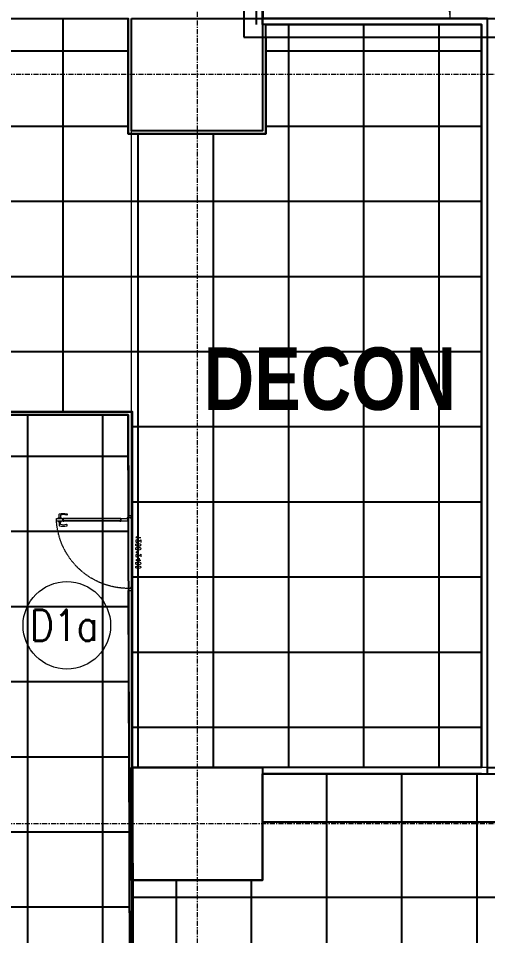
# Model space of a CAD drawing. Extents: x -15449 to 568150, y -1239737 to 53667.
# Drawn here: x 294070 to 301578, y -279593 to -264902 of the extents above; entities that cross this region are included whole.
import ezdxf
from ezdxf.enums import TextEntityAlignment as Align

# ---------------------------------------------------------------- set-up
doc = ezdxf.new("R2010")
doc.units = 0
doc.header["$LTSCALE"] = 8
for name, pattern in [('188K-SM-03-F10-ARCH-PA-Y2257103$0$AP5A-SM-03-F20-ARCH-PA-Y2230801+Y2230803$0$ALL-PA-TXT-Y2221201$0$DASHED', [19.05, 12.7, -6.35]), ('HIDDEN', [0.375, 0.25, -0.125]), ('IDA - Grid Line', [3500, 2000, -500, 500, -500])]:
    doc.linetypes.add(name, pattern=pattern)
doc.layers.get('0').update_dxf_attribs({"color": 1, "linetype": 'CONTINUOUS'})
for name, color, linetype in [('000_CTCI_CSA', 7, 'CONTINUOUS'), ('3', 3, 'CONTINUOUS'), ('Ceiling FL+3000', 6, 'CONTINUOUS'), ('Ceiling FL+5000', 150, 'CONTINUOUS')]:
    doc.layers.add(name, color=color, linetype=linetype)
doc.layers.add('A-_ANOTGRID_E', color=7, linetype='CONTINUOUS', lineweight=9)
doc.layers.add('Block - Cargo Lift_dwg', color=7, linetype='CONTINUOUS', lineweight=9, true_color=0x767676)
doc.styles.add('188K-SM-03-F10-ARCH-PA-Y2257103$0$AP5A-SM-03-F20-ARCH-PA-Y2230801+Y2230803$0$ALL-PA-TXT-Y2221201$0$Standard', font='txt.shx', dxfattribs={"bigfont": 'chineset.shx'})
doc.styles.add('188K-SM-03-F10-ARCH-PA-Y2257103$0$Standard', font='txt.shx', dxfattribs={"bigfont": 'chineset.shx'})
doc.styles.add('Site Area', font='arial.ttf', dxfattribs={"width": 0.8})

# ---------------------------------------------------------------- blocks, each defined once
blk = doc.blocks.new('column grid')
at = {"color": 252, "elevation": 0}
for points in [[(-2854.4, -70338.8), (-754.4, -70338.8), (-754.4, -72138.8), (-2854.4, -72138.8)], [(-2854.4, -82338.8), (-754.4, -82338.8), (-754.4, -84138.8), (-2854.4, -84138.8)]]:
    blk.add_lwpolyline(points, close=True, dxfattribs=at)
at = {"layer": 'A-_ANOTGRID_E', "color": 8, "linetype": 'IDA - Grid Line', "ltscale": 0.005, "true_color": 0x808080}
for p, q in [((-1804.4, 9427, 0), (-1804.4, -120414.2, 0)), ((29680.4, -71238.8, 0), (-104784.6, -71238.8, 0)), ((29680.4, -83238.8, 0), (-104784.6, -83238.8, 0))]:
    blk.add_line(p, q, dxfattribs=at)
blk = doc.blocks.new('CTCI_Building Footprint and Grid')
at = {"layer": '000_CTCI_CSA', "color": 8}
for p, q in [((1986897, -900373, 0), (1986897, -936373, 0)), ((1986597, -900673, 0), (1986597, -936673, 0))]:
    blk.add_line(p, q, dxfattribs=at)
at = {"layer": '000_CTCI_CSA', "color": 252}
for p, q in [((1986897, -936373, 0), (1996497, -936373, 0)), ((1986597, -936673, 0), (1996197, -936673, 0))]:
    blk.add_line(p, q, dxfattribs=at)
at = {"color": 252}
blk.add_blockref('column grid', (1987651, -866033, 0), dxfattribs=at)
blk = doc.blocks.new('188K-SM-03-F10-ARCH-PA-Y2257103$0$AP5A-SM-03-F20-ARCH-PA-Y2230801+Y2230803$0$把手GMT水平鎖')
blk.add_lwpolyline([(24, 8), (-24, 8), (-24, 0), (24, 0)], close=True)
blk.add_lwpolyline([(-11, 0), (-11, -40), (-10, -54, 0.327495), (-4, -62, 0.089847), (104, -64, 1.144881), (99, -45, -0.137079), (16, -45, -0.349357), (11, -40), (11, 0)], format="xyb")
blk = doc.blocks.new('188K-SM-03-F10-ARCH-PA-Y2257103$0$單開庫板門-1200x2400(水平把手)')
at = {"ltscale": 0.1}
for p, q in [((26008.6, -11403.6), (26004.5, -11403.6)), ((26004.5, -11403.6), (26004.5, -11414.1)), ((26004.5, -11414.1), (26004.5, -11415.3)), ((26004.5, -11414.1), (26008.6, -11414.1)), ((26008.6, -11414), (26004.6, -11414)), ((26004.6, -11414.3), (26004.6, -11414.2)), ((26004.6, -11415.3), (26004.6, -11414.5)), ((26004.7, -11414.1), (26006.5, -11414.1)), ((26005.1, -11414.4), (26004.7, -11414.4)), ((26004.7, -11414.5), (26005.1, -11414.5)), ((26004.7, -11414.5), (26004.7, -11506)), ((26004.7, -11506), (26004.7, -11414.5)), ((26004.7, -11414.5), (26004.7, -11414.5)), ((26005.2, -11414.4), (26005.2, -11414.4)), ((26006.5, -11414.1), (26006.6, -11414.1)), ((26006.6, -11414.1), (26006.6, -11414.1)), ((26006.6, -11414.1), (26008.4, -11414.1)), ((26008.4, -11414.4), (26008, -11414.4)), ((26008, -11414.4), (26008, -11414.4)), ((26008, -11414.5), (26008.4, -11414.5)), ((26008.4, -11506), (26008.4, -11414.5)), ((26008.4, -11414.5), (26008.4, -11414.5)), ((26008.4, -11414.5), (26008.4, -11506)), ((26008.5, -11414.2), (26008.5, -11414.3)), ((26008.5, -11414.5), (26008.5, -11415.3)), ((26008.6, -11414.1), (26008.6, -11403.6)), ((26008.6, -11415.3), (26008.6, -11414.1)), ((26004.5, -11415.4), (26004.6, -11415.5)), ((26004.7, -11415.4), (26004.7, -11415.3)), ((26008.4, -11415.3), (26008.4, -11415.4)), ((26008.5, -11415.5), (26008.6, -11415.4)), ((26008.3, -11517.5), (26003.6, -11517.5)), ((26003.6, -11517.5), (26003.6, -11517.7)), ((26008.6, -11506.4), (26004.5, -11506.4)), ((26004.5, -11506.4), (26004.5, -11518)), ((26004.7, -11506), (26004.7, -11506)), ((26008.3, -11517.7), (26008.3, -11517.5)), ((26008.4, -11506), (26008.4, -11506)), ((26008.6, -11518), (26008.6, -11506.4)), ((25999.5, -11519.7), (25999.5, -11523.2)), ((26002.5, -11519.1), (26000, -11519.1)), ((26000, -11523.7), (26002.4, -11523.7)), ((26002.4, -11523.7), (26004.1, -11522.6)), ((26002.9, -11518.5), (26002.6, -11518.5)), ((26002.6, -11518.5), (26002.6, -11521)), ((26002.6, -11521.9), (26002.6, -11519.3)), ((26002.6, -11521), (26002.9, -11521)), ((26003.4, -11521.9), (26002.6, -11521.9)), ((26002.9, -11521), (26002.9, -11518.5)), ((26003.3, -11522.2), (26003.3, -11522)), ((26003.3, -11522), (26003.4, -11522)), ((26004, -11522.2), (26003.3, -11522.2)), ((26003.6, -11517.7), (26008.3, -11517.7)), ((26004.1, -11521.9), (26003.9, -11521.9)), ((26003.9, -11522), (26004, -11522)), ((26004, -11522), (26004, -11522.2)), ((26004.2, -11522.4), (26004.2, -11521.9)), ((26004.5, -11518), (26008.6, -11518)), ((26114.8, -11521.9), (26115.1, -11521.9)), ((26114.8, -11522.4), (26114.8, -11521.9)), ((26114.9, -11522), (26114.9, -11522.2)), ((26115.1, -11522), (26114.9, -11522)), ((26114.9, -11522.2), (26115.7, -11522.2)), ((26116.6, -11523.7), (26114.9, -11522.6)), ((26115.5, -11521.9), (26116.3, -11521.9)), ((26115.7, -11522), (26115.5, -11522)), ((26115.7, -11522.2), (26115.7, -11522)), ((26116.3, -11521.9), (26116.3, -11519.3)), ((26116.5, -11519.1), (26119, -11519.1)), ((26119, -11523.7), (26116.6, -11523.7)), ((26119.5, -11519.7), (26119.5, -11523.2))]:
    blk.add_line(p, q, dxfattribs=at)
blk.add_lwpolyline([(26006.6, -11506.4), (26006.5, -11506.3), (26004.7, -11506.3, -0.414214), (26004.6, -11506.3), (26004.6, -11506.1, -0.414214), (26004.7, -11506.1), (26005.1, -11506.1, 0.414214), (26005.2, -11506.1), (26005.2, -11506, 0.414214), (26005.1, -11506), (26004.7, -11506, -0.414214), (26004.6, -11506), (26004.6, -11505.2, -0.414214), (26004.7, -11505.2), (26004.7, -11505.2, 0.414214), (26004.7, -11505.2), (26004.7, -11505, 0.72636), (26004.6, -11505), (26004.5, -11505.1, 0.158507), (26004.5, -11505.2), (26004.5, -11506.4, 0.414214), (26004.6, -11506.5), (26008.6, -11506.5, 0.414214), (26008.6, -11506.4), (26008.6, -11505.2, 0.158507), (26008.6, -11505.1), (26008.5, -11505, 0.72636), (26008.4, -11505), (26008.4, -11505.2, 0.414214), (26008.5, -11505.2, -0.414214), (26008.5, -11505.2), (26008.5, -11506, -0.414214), (26008.4, -11506), (26008, -11506, 0.414214), (26008, -11506), (26008, -11506.1, 0.414214), (26008, -11506.1), (26008.4, -11506.1, -0.414214), (26008.5, -11506.1), (26008.5, -11506.3, -0.414214), (26008.4, -11506.3), (26006.6, -11506.3)], format="xyb", close=True, dxfattribs=at)
for points in [[(25999.5, -11518.9), (25999.5, -11523.9)], [(26119.5, -11518.9), (26119.5, -11523.9)]]:
    blk.add_lwpolyline(points)
for centre, radius, start, end in [((26004.6, -11414.1), 0.0313, 90, 180), ((26004.7, -11414.2), 0.0313, 90, 180), ((26004.7, -11414.3), 0.0313, 180, 270), ((26004.7, -11414.5), 0.0313, 90, 180), ((26005.1, -11414.4), 0.0313, 270, 0), ((26005.1, -11414.4), 0.0313, 0, 90), ((26008, -11414.4), 0.0313, 90, 180), ((26008, -11414.4), 0.0313, 180, 270), ((26008.4, -11414.2), 0.0313, 360, 90), ((26008.4, -11414.3), 0.0313, 270, 0), ((26008.4, -11414.5), 0.0313, 0, 90), ((26008.6, -11414.1), 0.0313, 360, 90), ((26004.6, -11415.3), 0.0313, 180, 216.0274), ((26004.7, -11415.3), 0.0209, 180, 270), ((26004.7, -11415.4), 0.0313, 216.0274, 360), ((26004.7, -11415.3), 0.0209, 360, 90), ((26008.5, -11415.3), 0.0209, 90, 180), ((26008.5, -11415.4), 0.0313, 180, 323.9726), ((26008.5, -11415.3), 0.0209, 270, 360), ((26008.6, -11415.3), 0.0313, 323.9726, 360)]:
    blk.add_arc(centre, radius, start, end, dxfattribs=at)
at = {"linetype": '188K-SM-03-F10-ARCH-PA-Y2257103$0$AP5A-SM-03-F20-ARCH-PA-Y2230801+Y2230803$0$ALL-PA-TXT-Y2221201$0$DASHED', "ltscale": 0.01}
blk.add_arc((26001.1, -11518.7), 115.3, 359.8531, 85.8135, dxfattribs=at)
at = {"ltscale": 0.1, "extrusion": (0, 0, -1)}
blk.add_ellipse((26003.1, -11517.9), major_axis=(-0.516, 0.516), ratio=1, start_param=5.497787, end_param=11.780972, dxfattribs=at)
at = {"ltscale": 0.1}
for centre, major_axis, start_param, end_param in [((26000, -11519.7), (0.369, -0.369), 2.356194, 3.926991), ((26000, -11523.2), (-0.369, -0.369), 5.497787, 7.068583), ((26002.5, -11519.3), (0.111, -0.111), 7.068583, 8.63938), ((26003.4, -11521.9), (-0.0369, -0.0369), 0.785398, 3.926991), ((26003.9, -11521.9), (-0.0369, -0.0369), 3.926991, 7.068583), ((26004.1, -11521.9), (0.0369, -0.0369), 7.068583, 8.63938), ((26003.9, -11522.4), (0.221, -0.221), 6.162283, 7.068583), ((26114.8, -11521.9), (-0.0369, -0.0369), -2.356194, -0.785398), ((26115.1, -11522.4), (-0.221, -0.221), -0.785398, 0.120903), ((26115.1, -11521.9), (0.0369, -0.0369), -0.785398, 2.356194), ((26115.5, -11521.9), (0.0369, -0.0369), 2.356194, 5.497787), ((26116.5, -11519.3), (-0.111, -0.111), -2.356194, -0.785398), ((26119, -11519.7), (-0.369, -0.369), 2.356194, 3.926991), ((26119, -11523.2), (0.369, -0.369), -0.785398, 0.785398)]:
    blk.add_ellipse(centre, major_axis=major_axis, ratio=1, start_param=start_param, end_param=end_param, dxfattribs=at)
at = {"ltscale": 5}
for p, xscale, yscale, zscale, rotation in [((26003.6, -11408.9), 0.1058823529319317, 0.1058823529319317, 0.1058823529319317, 270), ((26009.5, -11408.9), -0.1058823529319317, 0.1058823529396357, 0.1058823529411765, 90)]:
    blk.add_blockref('188K-SM-03-F10-ARCH-PA-Y2257103$0$AP5A-SM-03-F20-ARCH-PA-Y2230801+Y2230803$0$把手GMT水平鎖', p, dxfattribs=dict(at, xscale=xscale, yscale=yscale, zscale=zscale, rotation=rotation))
at = {"color": 8, "ltscale": 0.1, "style": '188K-SM-03-F10-ARCH-PA-Y2257103$0$AP5A-SM-03-F20-ARCH-PA-Y2230801+Y2230803$0$ALL-PA-TXT-Y2221201$0$Standard', "width": 0.85}
blk.add_text('1200*2400', height=8, dxfattribs=at).set_placement((26058.4, -11534.4), align=Align.MIDDLE_CENTER)

msp = doc.modelspace()

# ---------------------------------------------------------------- hatches: boundary and pattern name
at = {"layer": '3'}
h = msp.add_hatch(dxfattribs=at)
h.set_pattern_fill('ANSI37', color=6, scale=379, angle=225)
h.set_pattern_definition([(270, (-115550, 10136.2), (1203.325, -1e-13), []), (0, (-115550, 10136.2), (3e-13, 1203.325), [])])
h.paths.add_polyline_path([(301478.0108, -264999.023), (298029.8661, -264999.023), (298029.6422, -265201.0888), (298028.2113, -266752.1719), (295827.8523, -266752.1719), (295828.3145, -264902.5509), (288428.3145, -264902.1718), (288428.3145, -266752.1709), (286277.9334, -266752.1718), (286277.9354, -271202.1709), (295894.7047, -271203.8161), (295894.7047, -276902.2586), (301478.0066, -276902.1709)])
h.paths.add_polyline_path([(293628.3171, -259602.1718), (286278.3145, -259602.1718), (286278.3145, -264852.1718), (293628.3171, -264852.1718)])
h = msp.add_hatch(dxfattribs=at)
h.set_pattern_fill('ANSI37', color=6, scale=379, angle=225)
h.set_pattern_definition([(270, (-125770.3, 15838), (1203.325, -1e-13), []), (0, (-125770.3, 15838), (3e-13, 1203.325), [])])
h.paths.add_polyline_path([(307328.3113, -278702.089), (305494.7049, -278702.1709), (305494.7049, -277003.4574), (297978.3145, -277002.1709), (297978.3145, -278702.1709), (295899.9948, -278702.1072), (295929.9928, -288908.1914), (297978.3145, -288902.1709), (297978.3145, -290702.1709), (297978.048, -290902.0991), (305483.8309, -290897.1206), (305478.3145, -288902.1709), (307328.3113, -288902.1709)])
at = {"layer": 'Ceiling FL+5000'}
h = msp.add_hatch(dxfattribs=at)
h.set_pattern_fill('ANSI37', color=256, scale=379, angle=225)
h.set_pattern_definition([(270, (-191924.1, 87879.6), (1203.325, -1e-13), []), (0, (-191924.1, 87879.6), (3e-13, 1203.325), [])])
h.paths.add_polyline_path([(286227.9329, -236052.1709), (276328.3145, -236052.1709), (276328.3145, -231052.1709), (274228.3145, -231052.1709), (274228.3145, -228852.1709), (276328.3145, -228852.1709), (276328.3145, -218752.1709), (274228.3145, -218752.1709), (274228.3145, -216852.1709), (276328.3145, -216852.1709), (276328.3145, -206752.1709), (274228.3145, -206752.1709), (274228.3145, -205002.5644), (264428.3145, -205002.5644), (264428.3145, -206752.8143), (262228.3145, -206752.8143), (262228.3145, -205002.5644), (252428.3145, -205002.5644), (252428.3145, -206752.7469), (250228.3145, -206752.7469), (250228.3145, -205002.5644), (240428.3145, -205002.5644), (240428.3145, -206752.1709), (238228.3145, -206752.1709), (238228.3145, -205002.1718), (230228.3145, -205002.1718), (230228.3145, -228852.1709), (240428.3145, -228852.1709), (240428.3145, -230752.1709), (238328.3145, -230752.1709), (238328.3145, -240852.1709), (240428.3145, -240852.1709), (240428.3145, -242752.1709), (238328.3145, -242752.1709), (238328.3145, -252852.1709), (252428.3145, -252852.1709), (252428.3145, -254752.7469), (250328.3145, -254752.7469), (250328.3193, -264852.1709), (252428.3145, -264852.1709), (252428.3145, -266752.7469), (250328.3145, -266752.7469), (250328.3145, -276851.7783), (252428.3145, -276851.7783), (252428.3145, -278752.7469), (250278.3145, -278752.7469), (250278.3145, -286302.7469), (258678.1767, -286302.7469), (258678.1767, -288852.8143), (258678.1767, -290902.955), (262228.3145, -290902.955), (262228.3145, -288852.8143), (264428.3145, -288852.8143), (264428.3145, -290753.3903), (262378.3145, -290753.3903), (262378.3145, -296952.7469), (264428.3145, -296952.7469), (264428.3145, -298402.1705), (274228.3145, -298402.1705), (274228.3145, -296952.7469), (276428.3145, -296952.7469), (276428.3145, -298402.1703), (286228.3145, -298402.1703), (286228.3145, -296952.7469), (288428.3145, -296952.7469), (288428.3145, -298402.1705), (295828.3144, -298402.1563), (295828.3116, -296951.6196), (297877.8668, -296951.6196), (297877.8668, -290752.1709), (295885.4125, -290752.1709), (295828.4553, -271253.8076), (286227.9329, -271252.1623)])

# ---------------------------------------------------------------- linework, layer by layer
at = {"layer": 'Block - Cargo Lift_dwg', "color": 8, "linetype": 'HIDDEN', "ltscale": 10, "true_color": 0x808080}
for p, q in [((297977.8648, -264902.5634, 0), (300977.8648, -240902.5634, 0)), ((297977.8751, -240902.5634, 0), (300977.8648, -264902.5634, 0))]:
    msp.add_line(p, q, dxfattribs=at)
at = {"layer": 'Block - Cargo Lift_dwg', "lineweight": -3}
for p, q in [((297878.2037, -264998.9647, 0), (297878.3112, -254702.1698, 0)), ((297978.2037, -264998.9658, 0), (297978.3112, -254702.1709, 0)), ((295827.8523, -266752.1719, 0), (295828.3145, -264902.5509, 0)), ((295877.8648, -266702.1718, 0), (295878.3145, -264902.5634, 0)), ((301478.0066, -265002.8442, 0), (297978.2037, -264998.9658, 0)), ((301578.0066, -264902.955, 0), (297978.3145, -264898.9658, 0)), ((301478.0066, -276902.1709, 0), (301478.0066, -265002.8442, 0)), ((301578.0066, -277002.1709, 0), (301578.0066, -264902.955, 0)), ((297978.2113, -265202.955, 0), (297978.2113, -266702.1709, 0)), ((298028.2113, -265202.955, 0), (298028.2113, -266752.1709, 0)), ((298028.2113, -266752.1709, 0), (295827.8523, -266752.1719, 0)), ((297978.2113, -266702.1709, 0), (295877.8648, -266702.1718, 0)), ((286227.9329, -271252.1623, 0), (295828.4553, -271253.8076, 0)), ((286277.9354, -271202.1709, 0), (295878.3117, -271203.8161, 0)), ((295828.4553, -271253.8076, 0), (295833.0838, -272862.7435, 0)), ((295878.3117, -271203.8161, 0), (295883.0836, -272862.5997, 0)), ((295844.7054, -276902.5311, 0), (295833.084, -274062.8043, 0)), ((295894.7049, -276902.3265, 0), (295883.0836, -274062.5997, 0)), ((295844.7049, -276902.4056, 0), (295885.4125, -290752.1709, 0)), ((295894.7047, -276902.2586, 0), (295935.2657, -290702.1709, 0)), ((301478.4563, -276902.1709, 0), (297978.3145, -276902.1709, 0)), ((301478.0066, -276902.1709, 0), (301478.0066, -276902.1709, 0)), ((301577.9923, -276902.1718, 0), (305494.7378, -276903.4574, 0)), ((301478.4563, -277002.1709, 0), (297978.3145, -277002.1709, 0)), ((301478.0066, -277002.1709, 0), (301578.0066, -277002.1709, 0)), ((301577.9595, -277002.1718, 0), (305494.7049, -277003.4574, 0))]:
    msp.add_line(p, q, dxfattribs=at)
at = {"layer": 'Block - Cargo Lift_dwg', "color": 8, "ltscale": 0.1, "true_color": 0x808080, "elevation": 0}
msp.add_lwpolyline([(230178.3145, -228902.6222), (230178.3145, -205202.2366), (276378.3145, -205202.496), (276377.8676, -236002.5634), (286277.8676, -236002.5634), (286277.8676, -271202.5634), (295877.8648, -271202.5634), (295877.8475, -291002.1708), (295878.3144, -291008.8377), (295878.3145, -298502.1705), (250278.3145, -298502.1705), (250278.3145, -252902.7469), (238278.3145, -252902.1709), (238277.8676, -228902.5634), (230177.8676, -228902.5634)], dxfattribs=at)
at = {"layer": 'Block - Cargo Lift_dwg', "color": 8, "true_color": 0x808080, "elevation": 0}
msp.add_lwpolyline([(288077.8676, -205202.5618), (276377.8659, -205202.5297), (276377.8676, -236002.5634), (286277.8676, -236002.5634), (286277.8676, -271202.5634), (295877.8615, -271202.5634), (295876.8381, -291002.1708), (305478.3156, -291002.1792), (307278.3128, -291002.1792), (307278.316, -276902.1718), (301578.0066, -276902.1718), (301578.0066, -265204.3622), (297678.3128, -265200.7646), (297678.3161, -228902.5644), (287178.6881, -228902.5684), (287178.698, -220692.4827), (288077.8657, -220692.4869), (288077.8676, -205202.5618)], dxfattribs=at)
for points in [[(300977.8648, -240902.5634), (297977.8648, -240902.5634), (297977.8648, -264902.5634), (300977.8648, -264902.5634)], [(301578.0099, -276902.7181), (295877.8648, -276902.7181), (295877.8648, -264902.5634), (301578.0099, -264902.5634)]]:
    msp.add_lwpolyline(points, close=True, dxfattribs=at)
at = {"layer": 'Block - Cargo Lift_dwg', "color": 8, "true_color": 0x808080}
msp.add_circle((294845.6053, -274623.625, 0), 700, dxfattribs=at)
at = {"layer": 'Ceiling FL+3000', "color": 8, "lineweight": -3, "true_color": 0x808080, "elevation": 0}
for points in [[(286277.9354, -271202.1709), (286277.9334, -266752.1718), (288428.3145, -266752.1709), (288428.3145, -264902.1718), (295828.3145, -264902.5509), (295827.8523, -266752.1719), (298028.2113, -266752.1719), (298029.6422, -265201.0888), (298029.8661, -264999.023), (301478.0108, -264999.023), (301478.0066, -276902.1709), (295894.7047, -276902.2586), (295894.7047, -271203.8161), (286277.9354, -271202.1709)], [(295899.9948, -278702.1072), (297978.3145, -278702.1709), (297978.3145, -277002.1709), (305494.7049, -277003.4574), (305494.7049, -278702.1709), (307328.3113, -278702.089), (307328.3113, -288902.1709), (305478.3145, -288902.1709), (305483.8309, -290897.1206), (297978.048, -290902.0991), (297978.3145, -290702.1709), (297978.3145, -288902.1709), (295929.9928, -288908.1914), (295899.9948, -278702.1072)]]:
    msp.add_lwpolyline(points, dxfattribs=at)
at = {"layer": 'Ceiling FL+5000', "elevation": 0}
msp.add_lwpolyline([(295885.4125, -290752.1709), (295828.4553, -271253.8076), (286227.9329, -271252.1623), (286227.9329, -236052.1709)], dxfattribs=at)

# ---------------------------------------------------------------- block references
at = {"layer": '000_CTCI_CSA', "color": 2}
msp.add_blockref('CTCI_Building Footprint and Grid', (-1688918.33, 671469.6085, 0), dxfattribs=at)
at = {"layer": 'Block - Cargo Lift_dwg', "color": 8, "true_color": 0x808080, "xscale": -10.00000000000569, "yscale": 10.00000000000569, "zscale": 10.00000000000569, "rotation": 90}
msp.add_blockref('188K-SM-03-F10-ARCH-PA-Y2257103$0$單開庫板門-1200x2400(水平把手)', (180643.7623, -12867.8161, 0), dxfattribs=at)

# ---------------------------------------------------------------- texts
at = {"layer": 'Block - Cargo Lift_dwg', "color": 8, "true_color": 0x808080, "style": '188K-SM-03-F10-ARCH-PA-Y2257103$0$Standard', "width": 0.85}
msp.add_text('D1a', height=500, dxfattribs=at).set_placement((294801.6083, -274623.625, 0), align=Align.MIDDLE)
at = {"layer": 'Block - Cargo Lift_dwg', "color": 8, "true_color": 0x808080, "insert": (297036.1837, -270173.1732, 0), "char_height": 1000, "attachment_point": 1, "style": 'Site Area'}
msp.add_mtext_dynamic_manual_height_columns('{\\fArial|b1|i0|c0|p34;DECON}', width=7027.147388, gutter_width=24254.764, heights=[0], dxfattribs=at)

doc.saveas('drawing.dxf')
